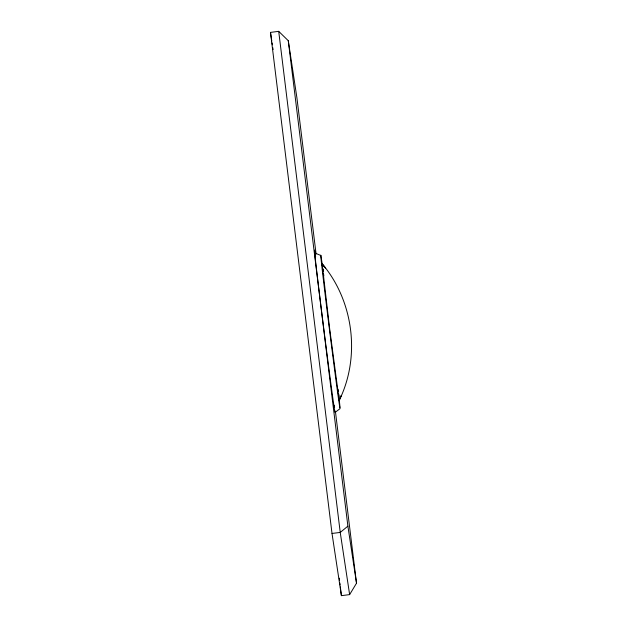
<?xml version="1.0" encoding="UTF-8"?>
<svg xmlns="http://www.w3.org/2000/svg" width="627" height="627" viewBox="0 0 627 627"><rect width="100%" height="100%" fill="white"/><g stroke="black" fill="none" stroke-linecap="round" stroke-linejoin="round"><path stroke-width="0.94" d="M339.716 399.368C360.47 356.073 353.448 301.399 322.795 264.523M322.106 264.429L325.523 268.027L322.098 263.653L329.59 328.187L339.207 400.465L341.386 395.378L339.199 399.689M316.094 254.068L296.9 97.749L288.279 40.7L278.709 31.35L270.488 32.385L332.012 533.452L341.409 595.65L349.631 594.615L356.512 583.204L335.406 411.351M288.279 40.7L347.891 526.155L340.234 532.425L332.012 533.452M334.928 412.542L340.014 408.663M314.973 253.01L320.859 255.51M322.098 263.653L322.662 266.984M347.891 526.155L356.512 583.204M270.488 32.385L271.789 40.998M272.079 42.91L272.369 44.823M272.808 47.691L273.098 49.604M349.631 594.615L340.234 532.425L278.709 31.35M323.03 269.555L323.273 271.272M339.27 578.172L339.505 580.116M339.865 583.024L340.1 584.967M340.343 586.911L341.409 595.65M338.674 393.999L338.901 396.288M339.191 399.14L339.207 400.465M334.912 410.991A80.515 0.666 82.8 0 1 323.712 328.258A80.515 0.666 82.8 0 1 315.64 256.898M334.332 405.238A80.515 0.666 82.8 0 1 334.552 407.291M339.152 399.007A77.301 0.643 82.8 0 1 335.986 380.315A77.301 0.643 82.8 0 1 323.595 281.46A77.301 0.643 82.8 0 1 322.568 266.757M322.842 268.732A77.301 0.643 82.8 0 1 323.187 271.248M323.556 273.975A77.301 0.643 82.8 0 1 323.822 275.904M338.047 389.296A77.301 0.643 82.8 0 1 338.298 391.46M338.651 394.516A77.301 0.643 82.8 0 1 338.964 397.306"/></g></svg>
